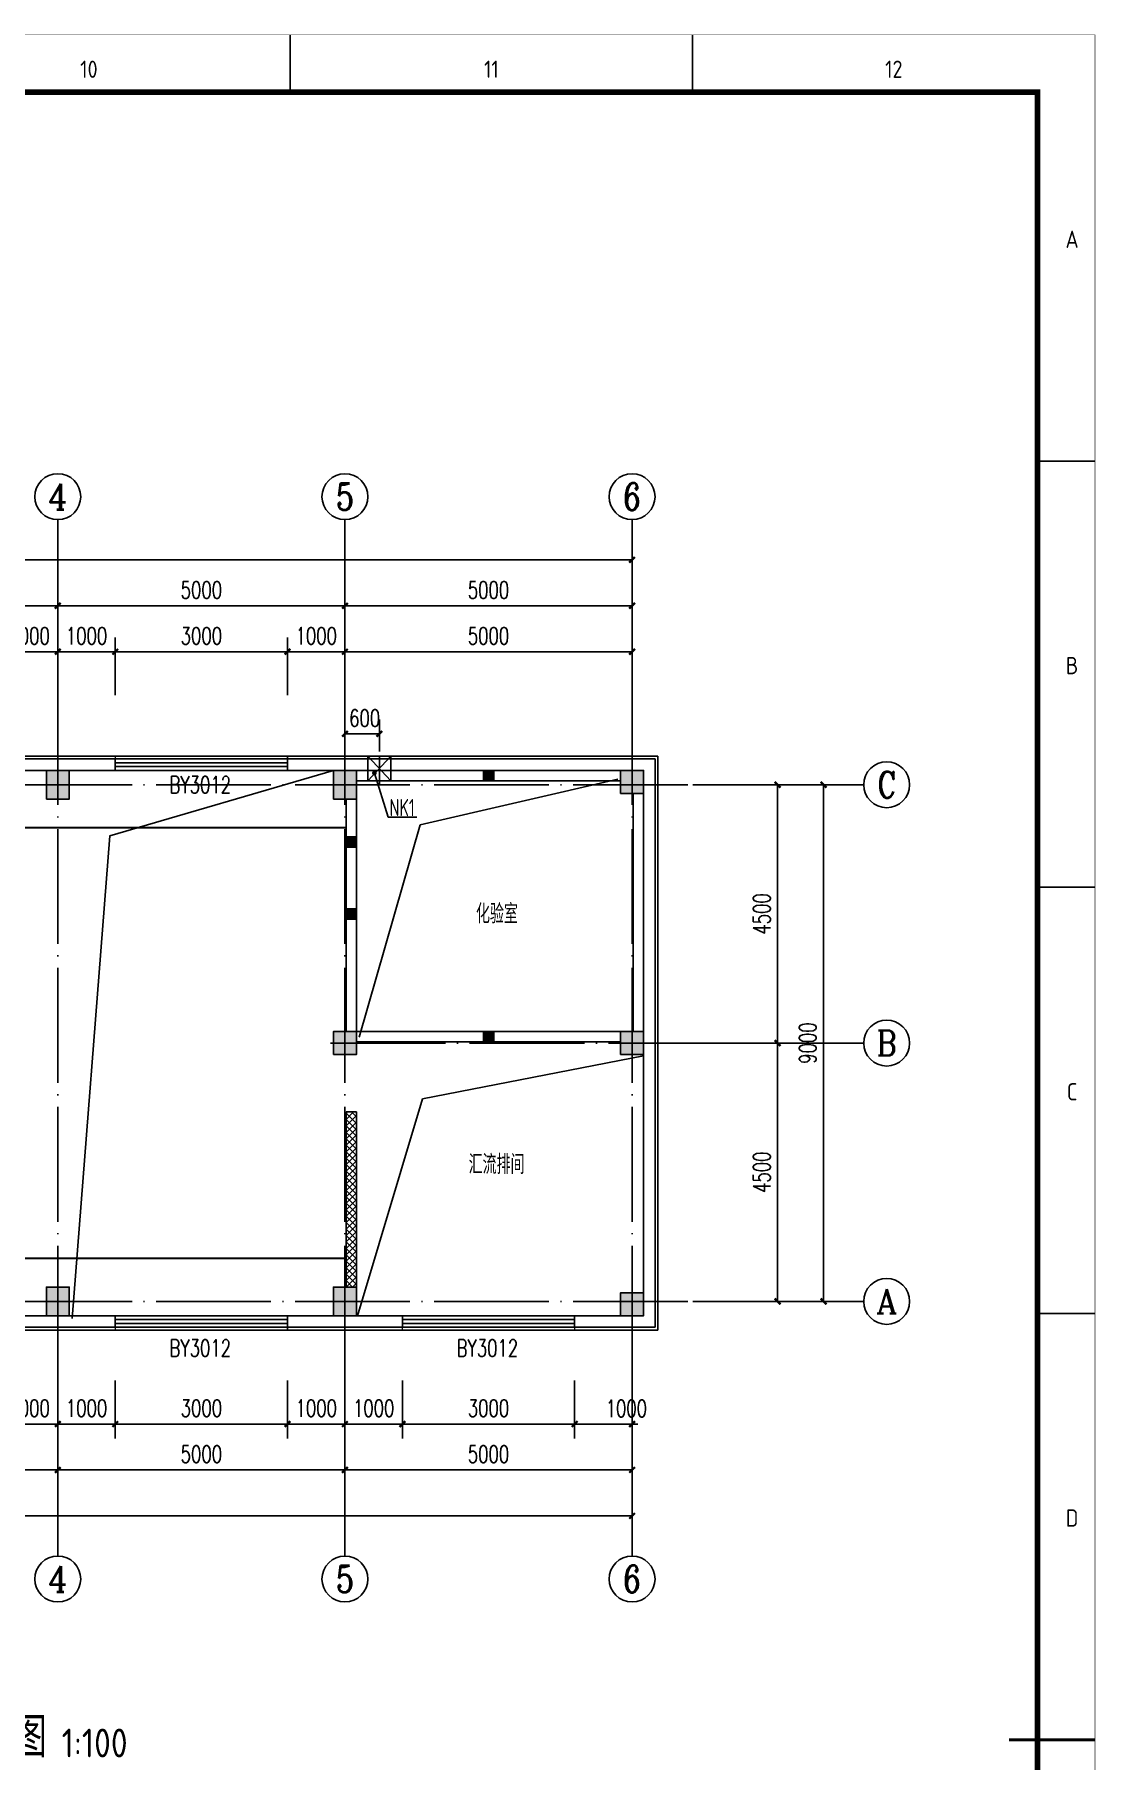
# Model space of a CAD drawing. Extents: x 170390 to 475615, y -37034 to 38097.
# Drawn here: x 357282 to 375775, y -1593 to 28473 of the extents above; entities that cross this region are included whole.
import ezdxf
from ezdxf.enums import TextEntityAlignment as Align

# ---------------------------------------------------------------- set-up
doc = ezdxf.new("R2010")
doc.units = 0
doc.header["$LTSCALE"] = 1000
doc.header["$MEASUREMENT"] = 0
doc.linetypes.add('DASH', pattern=[0.35, 0.25, -0.1])
doc.linetypes.add('DOTE', pattern=[2.42, 2, -0.2, 0.02, -0.2])
doc.layers.get('0').update_dxf_attribs({"color": 8})
doc.layers.get('Defpoints').update_dxf_attribs({"color": 8})
for name, color, linetype in [('AXIS', 8, 'Continuous'), ('AXIS_TEXT', 8, 'Continuous'), ('COLUMN', 8, 'Continuous'), ('DIM_LEAD', 8, 'Continuous'), ('DIM_SYMB', 8, 'Continuous'), ('DOTE', 8, 'DOTE'), ('PUB_DIM', 8, 'Continuous'), ('PUB_HATCH', 8, 'Continuous'), ('PUB_TEXT', 8, 'Continuous'), ('WALL', 8, 'Continuous'), ('WINDOW', 8, 'Continuous'), ('WINDOW_TEXT', 8, 'Continuous'), ('轻质板', 8, 'Continuous')]:
    doc.layers.add(name, color=color, linetype=linetype)
doc.styles.add('_HZTXT', font='txt.shx', dxfattribs={"width": 0.8, "bigfont": 'HZTXT.shx'})
doc.styles.add('_TCH_AXIS', font='COMPLEX.shx', dxfattribs={"bigfont": 'dxt.shx'})
doc.styles.add('_TCH_DIM_T3', font='SIMPLEX', dxfattribs={"width": 0.705882, "bigfont": 'GBCBIG'})
doc.styles.add('_TCH_WINDOW', font='SIMPLEX', dxfattribs={"bigfont": 'GBCBIG'})
doc.styles.add('COMPLEX', font='COMPLEX')
doc.styles.get("Standard").update_dxf_attribs({"font": 'GBENOR', "bigfont": 'GBCBIG'})
doc.styles.add('TSSD_Rein', font='Tssdeng.shx', dxfattribs={"width": 0.7, "bigfont": 'tssdchn.shx'})
doc.dimstyles.new('_TCH_ARCH&&100', dxfattribs={"dimtxt": 297.5, "dimasz": 100, "dimexe": 250, "dimexo": 300, "dimgap": 126.25, "dimtad": 1, "dimdec": 0, "dimzin": 0, "dimdsep": 46, "dimtxsty": '_TCH_DIM_T3', "dimblk": 'ARCHTICK', "dimcen": 0.09, "dimclrt": 7, "dimazin": 2, "dimtfac": 1, "dimtdec": 0, "dimtix": 1, "dimtmove": 2, "dimatfit": 3, "dimldrblk": 'ARCHTICK', "dimfxl": 0, "dimtolj": 1, "dimtzin": 0, "dimarcsym": 0})

# ---------------------------------------------------------------- blocks, each defined once
blk = doc.blocks.new('GEDI_WK_A1')
at = {"color": 3}
for p, q in [((700.83, 584), (700.83, 594)), ((770.92, 584), (770.92, 594)), ((831, 519.75), (841, 519.75)), ((831, 445.5), (841, 445.5)), ((831, 371.25), (841, 371.25)), ((831, 297), (841, 297))]:
    blk.add_line(p, q, dxfattribs=at)
for points, const_width in [([(0, 0), (841, 0), (841, 594), (0, 594)], 0.1), ([(25, 10), (831, 10), (831, 584), (25, 584)], 1)]:
    blk.add_lwpolyline(points, close=True, dxfattribs=dict(at, const_width=const_width))
at = {"color": 3, "const_width": 0.5}
blk.add_lwpolyline([(826, 297), (841, 297)], dxfattribs=at)
at = {"color": 3}
for s, p in [('10', (665.79, 588)), ('11', (735.88, 588)), ('12', (805.96, 588))]:
    blk.add_text(s, height=3, dxfattribs=at).set_placement(p, align=Align.MIDDLE)
for s, p in [('A', (837, 556.88)), ('B', (837, 482.62)), ('C', (837, 408.38)), ('D', (837, 334.12))]:
    blk.add_text(s, height=3, dxfattribs=at).set_placement(p, align=Align.CENTER)
blk = doc.blocks.new('_ArchTick')
at = {"color": 0, "linetype": 'ByBlock', "const_width": 0.4}
blk.add_lwpolyline([(-0.5, -0.5), (0.5, 0.5)], dxfattribs=at)
blk = doc.blocks.new('*D30')
at = {"layer": 'Defpoints', "color": 0, "transparency": 16777216}
for p in [(363288, 16291), (362688, 15685), (363288, 15685)]:
    blk.add_point(p, dxfattribs=at)
at = {"layer": 'PUB_DIM', "color": 0, "lineweight": -2, "transparency": 16777216}
for p, q in [((362688, 15985), (362688, 16541)), ((363288, 15985), (363288, 16541)), ((362688, 16291), (363288, 16291))]:
    blk.add_line(p, q, dxfattribs=at)
at = {"layer": 'PUB_DIM', "color": 0, "lineweight": -2, "transparency": 16777216, "xscale": 100, "yscale": 100, "zscale": 100, "rotation": 180}
blk.add_blockref('_ArchTick', (362688, 16291), dxfattribs=at)
at = {"layer": 'PUB_DIM', "color": 0, "lineweight": -2, "transparency": 16777216, "xscale": 100, "yscale": 100, "zscale": 100}
blk.add_blockref('_ArchTick', (363288, 16291), dxfattribs=at)
at = {"layer": 'PUB_DIM', "color": 7, "transparency": 16777216, "insert": (363031, 16566), "char_height": 297.5, "attachment_point": 5, "style": '_TCH_DIM_T3'}
blk.add_mtext('\\A1;600', dxfattribs=at)
blk = doc.blocks.new('*D126')
at = {"layer": 'Defpoints', "color": 0, "transparency": 16777216}
for p in [(357688, 17722), (356688, 16662), (357688, 16662)]:
    blk.add_point(p, dxfattribs=at)
at = {"layer": 'PUB_DIM', "color": 0, "lineweight": -2, "transparency": 16777216}
for p, q in [((356688, 16962), (356688, 17972)), ((357688, 16962), (357688, 17972)), ((356688, 17722), (357688, 17722))]:
    blk.add_line(p, q, dxfattribs=at)
at = {"layer": 'PUB_DIM', "color": 0, "lineweight": -2, "transparency": 16777216, "xscale": 100, "yscale": 100, "zscale": 100, "rotation": 180}
blk.add_blockref('_ArchTick', (356688, 17722), dxfattribs=at)
at = {"layer": 'PUB_DIM', "color": 0, "lineweight": -2, "transparency": 16777216, "xscale": 100, "yscale": 100, "zscale": 100}
blk.add_blockref('_ArchTick', (357688, 17722), dxfattribs=at)
at = {"layer": 'PUB_DIM', "color": 7, "transparency": 16777216, "insert": (357188, 17997), "char_height": 297.5, "attachment_point": 5, "style": '_TCH_DIM_T3'}
blk.add_mtext('\\A1;1000', dxfattribs=at)
blk = doc.blocks.new('*D127')
at = {"layer": 'Defpoints', "color": 0, "transparency": 16777216}
for p in [(358688, 17722), (357688, 16662), (358688, 16662)]:
    blk.add_point(p, dxfattribs=at)
at = {"layer": 'PUB_DIM', "color": 0, "lineweight": -2, "transparency": 16777216}
for p, q in [((357688, 16962), (357688, 17972)), ((358688, 16962), (358688, 17972)), ((357688, 17722), (358688, 17722))]:
    blk.add_line(p, q, dxfattribs=at)
at = {"layer": 'PUB_DIM', "color": 0, "lineweight": -2, "transparency": 16777216, "xscale": 100, "yscale": 100, "zscale": 100, "rotation": 180}
blk.add_blockref('_ArchTick', (357688, 17722), dxfattribs=at)
at = {"layer": 'PUB_DIM', "color": 0, "lineweight": -2, "transparency": 16777216, "xscale": 100, "yscale": 100, "zscale": 100}
blk.add_blockref('_ArchTick', (358688, 17722), dxfattribs=at)
at = {"layer": 'PUB_DIM', "color": 7, "transparency": 16777216, "insert": (358188, 17997), "char_height": 297.5, "attachment_point": 5, "style": '_TCH_DIM_T3'}
blk.add_mtext('\\A1;1000', dxfattribs=at)
blk = doc.blocks.new('*D128')
at = {"layer": 'Defpoints', "color": 0, "transparency": 16777216}
for p in [(361688, 17722), (358688, 16662), (361688, 16662)]:
    blk.add_point(p, dxfattribs=at)
at = {"layer": 'PUB_DIM', "color": 0, "lineweight": -2, "transparency": 16777216}
for p, q in [((358688, 16962), (358688, 17972)), ((361688, 16962), (361688, 17972)), ((358688, 17722), (361688, 17722))]:
    blk.add_line(p, q, dxfattribs=at)
at = {"layer": 'PUB_DIM', "color": 0, "lineweight": -2, "transparency": 16777216, "xscale": 100, "yscale": 100, "zscale": 100, "rotation": 180}
blk.add_blockref('_ArchTick', (358688, 17722), dxfattribs=at)
at = {"layer": 'PUB_DIM', "color": 0, "lineweight": -2, "transparency": 16777216, "xscale": 100, "yscale": 100, "zscale": 100}
blk.add_blockref('_ArchTick', (361688, 17722), dxfattribs=at)
at = {"layer": 'PUB_DIM', "color": 7, "transparency": 16777216, "insert": (360188, 17997), "char_height": 297.5, "attachment_point": 5, "style": '_TCH_DIM_T3'}
blk.add_mtext('\\A1;3000', dxfattribs=at)
blk = doc.blocks.new('*D129')
at = {"layer": 'Defpoints', "color": 0, "transparency": 16777216}
for p in [(362688, 17722), (361688, 16662), (362688, 16662)]:
    blk.add_point(p, dxfattribs=at)
at = {"layer": 'PUB_DIM', "color": 0, "lineweight": -2, "transparency": 16777216}
for p, q in [((361688, 16962), (361688, 17972)), ((362688, 16962), (362688, 17972)), ((361688, 17722), (362688, 17722))]:
    blk.add_line(p, q, dxfattribs=at)
at = {"layer": 'PUB_DIM', "color": 0, "lineweight": -2, "transparency": 16777216, "xscale": 100, "yscale": 100, "zscale": 100, "rotation": 180}
blk.add_blockref('_ArchTick', (361688, 17722), dxfattribs=at)
at = {"layer": 'PUB_DIM', "color": 0, "lineweight": -2, "transparency": 16777216, "xscale": 100, "yscale": 100, "zscale": 100}
blk.add_blockref('_ArchTick', (362688, 17722), dxfattribs=at)
at = {"layer": 'PUB_DIM', "color": 7, "transparency": 16777216, "insert": (362188, 17997), "char_height": 297.5, "attachment_point": 5, "style": '_TCH_DIM_T3'}
blk.add_mtext('\\A1;1000', dxfattribs=at)
blk = doc.blocks.new('*D130')
at = {"layer": 'Defpoints', "color": 0, "transparency": 16777216}
for p in [(367688, 17722), (362688, 16662), (367688, 16662)]:
    blk.add_point(p, dxfattribs=at)
at = {"layer": 'PUB_DIM', "color": 0, "lineweight": -2, "transparency": 16777216}
for p, q in [((362688, 16962), (362688, 17972)), ((367688, 16962), (367688, 17972)), ((362688, 17722), (367688, 17722))]:
    blk.add_line(p, q, dxfattribs=at)
at = {"layer": 'PUB_DIM', "color": 0, "lineweight": -2, "transparency": 16777216, "xscale": 100, "yscale": 100, "zscale": 100, "rotation": 180}
blk.add_blockref('_ArchTick', (362688, 17722), dxfattribs=at)
at = {"layer": 'PUB_DIM', "color": 0, "lineweight": -2, "transparency": 16777216, "xscale": 100, "yscale": 100, "zscale": 100}
blk.add_blockref('_ArchTick', (367688, 17722), dxfattribs=at)
at = {"layer": 'PUB_DIM', "color": 7, "transparency": 16777216, "insert": (365188, 17997), "char_height": 297.5, "attachment_point": 5, "style": '_TCH_DIM_T3'}
blk.add_mtext('\\A1;5000', dxfattribs=at)
blk = doc.blocks.new('*D137')
at = {"layer": 'Defpoints', "color": 0, "transparency": 16777216}
for p in [(356688, 5328), (357688, 5328), (357688, 4268)]:
    blk.add_point(p, dxfattribs=at)
at = {"layer": 'PUB_DIM', "color": 0, "lineweight": -2, "transparency": 16777216}
for p, q in [((356688, 5028), (356688, 4018)), ((357688, 5028), (357688, 4018)), ((356688, 4268), (357688, 4268))]:
    blk.add_line(p, q, dxfattribs=at)
at = {"layer": 'PUB_DIM', "color": 0, "lineweight": -2, "transparency": 16777216, "xscale": 100, "yscale": 100, "zscale": 100, "rotation": 180}
blk.add_blockref('_ArchTick', (356688, 4268), dxfattribs=at)
at = {"layer": 'PUB_DIM', "color": 0, "lineweight": -2, "transparency": 16777216, "xscale": 100, "yscale": 100, "zscale": 100}
blk.add_blockref('_ArchTick', (357688, 4268), dxfattribs=at)
at = {"layer": 'PUB_DIM', "color": 7, "transparency": 16777216, "insert": (357188, 4543), "char_height": 297.5, "attachment_point": 5, "style": '_TCH_DIM_T3'}
blk.add_mtext('\\A1;1000', dxfattribs=at)
blk = doc.blocks.new('*D138')
at = {"layer": 'Defpoints', "color": 0, "transparency": 16777216}
for p in [(357688, 5328), (358688, 5328), (358688, 4268)]:
    blk.add_point(p, dxfattribs=at)
at = {"layer": 'PUB_DIM', "color": 0, "lineweight": -2, "transparency": 16777216}
for p, q in [((357688, 5028), (357688, 4018)), ((358688, 5028), (358688, 4018)), ((357688, 4268), (358688, 4268))]:
    blk.add_line(p, q, dxfattribs=at)
at = {"layer": 'PUB_DIM', "color": 0, "lineweight": -2, "transparency": 16777216, "xscale": 100, "yscale": 100, "zscale": 100, "rotation": 180}
blk.add_blockref('_ArchTick', (357688, 4268), dxfattribs=at)
at = {"layer": 'PUB_DIM', "color": 0, "lineweight": -2, "transparency": 16777216, "xscale": 100, "yscale": 100, "zscale": 100}
blk.add_blockref('_ArchTick', (358688, 4268), dxfattribs=at)
at = {"layer": 'PUB_DIM', "color": 7, "transparency": 16777216, "insert": (358188, 4543), "char_height": 297.5, "attachment_point": 5, "style": '_TCH_DIM_T3'}
blk.add_mtext('\\A1;1000', dxfattribs=at)
blk = doc.blocks.new('*D139')
at = {"layer": 'Defpoints', "color": 0, "transparency": 16777216}
for p in [(358688, 5328), (361688, 5328), (361688, 4268)]:
    blk.add_point(p, dxfattribs=at)
at = {"layer": 'PUB_DIM', "color": 0, "lineweight": -2, "transparency": 16777216}
for p, q in [((358688, 5028), (358688, 4018)), ((361688, 5028), (361688, 4018)), ((358688, 4268), (361688, 4268))]:
    blk.add_line(p, q, dxfattribs=at)
at = {"layer": 'PUB_DIM', "color": 0, "lineweight": -2, "transparency": 16777216, "xscale": 100, "yscale": 100, "zscale": 100, "rotation": 180}
blk.add_blockref('_ArchTick', (358688, 4268), dxfattribs=at)
at = {"layer": 'PUB_DIM', "color": 0, "lineweight": -2, "transparency": 16777216, "xscale": 100, "yscale": 100, "zscale": 100}
blk.add_blockref('_ArchTick', (361688, 4268), dxfattribs=at)
at = {"layer": 'PUB_DIM', "color": 7, "transparency": 16777216, "insert": (360188, 4543), "char_height": 297.5, "attachment_point": 5, "style": '_TCH_DIM_T3'}
blk.add_mtext('\\A1;3000', dxfattribs=at)
blk = doc.blocks.new('*D140')
at = {"layer": 'Defpoints', "color": 0, "transparency": 16777216}
for p in [(361688, 5328), (362688, 5328), (362688, 4268)]:
    blk.add_point(p, dxfattribs=at)
at = {"layer": 'PUB_DIM', "color": 0, "lineweight": -2, "transparency": 16777216}
for p, q in [((361688, 5028), (361688, 4018)), ((362688, 5028), (362688, 4018)), ((361688, 4268), (362688, 4268))]:
    blk.add_line(p, q, dxfattribs=at)
at = {"layer": 'PUB_DIM', "color": 0, "lineweight": -2, "transparency": 16777216, "xscale": 100, "yscale": 100, "zscale": 100, "rotation": 180}
blk.add_blockref('_ArchTick', (361688, 4268), dxfattribs=at)
at = {"layer": 'PUB_DIM', "color": 0, "lineweight": -2, "transparency": 16777216, "xscale": 100, "yscale": 100, "zscale": 100}
blk.add_blockref('_ArchTick', (362688, 4268), dxfattribs=at)
at = {"layer": 'PUB_DIM', "color": 7, "transparency": 16777216, "insert": (362188, 4543), "char_height": 297.5, "attachment_point": 5, "style": '_TCH_DIM_T3'}
blk.add_mtext('\\A1;1000', dxfattribs=at)
blk = doc.blocks.new('*D141')
at = {"layer": 'Defpoints', "color": 0, "transparency": 16777216}
for p in [(362688, 5328), (363688, 5328), (363688, 4268)]:
    blk.add_point(p, dxfattribs=at)
at = {"layer": 'PUB_DIM', "color": 0, "lineweight": -2, "transparency": 16777216}
for p, q in [((362688, 5028), (362688, 4018)), ((363688, 5028), (363688, 4018)), ((362688, 4268), (363688, 4268))]:
    blk.add_line(p, q, dxfattribs=at)
at = {"layer": 'PUB_DIM', "color": 0, "lineweight": -2, "transparency": 16777216, "xscale": 100, "yscale": 100, "zscale": 100, "rotation": 180}
blk.add_blockref('_ArchTick', (362688, 4268), dxfattribs=at)
at = {"layer": 'PUB_DIM', "color": 0, "lineweight": -2, "transparency": 16777216, "xscale": 100, "yscale": 100, "zscale": 100}
blk.add_blockref('_ArchTick', (363688, 4268), dxfattribs=at)
at = {"layer": 'PUB_DIM', "color": 7, "transparency": 16777216, "insert": (363188, 4543), "char_height": 297.5, "attachment_point": 5, "style": '_TCH_DIM_T3'}
blk.add_mtext('\\A1;1000', dxfattribs=at)
blk = doc.blocks.new('*D142')
at = {"layer": 'Defpoints', "color": 0, "transparency": 16777216}
for p in [(363688, 5328), (366688, 5328), (366688, 4268)]:
    blk.add_point(p, dxfattribs=at)
at = {"layer": 'PUB_DIM', "color": 0, "lineweight": -2, "transparency": 16777216}
for p, q in [((363688, 5028), (363688, 4018)), ((366688, 5028), (366688, 4018)), ((363688, 4268), (366688, 4268))]:
    blk.add_line(p, q, dxfattribs=at)
at = {"layer": 'PUB_DIM', "color": 0, "lineweight": -2, "transparency": 16777216, "xscale": 100, "yscale": 100, "zscale": 100, "rotation": 180}
blk.add_blockref('_ArchTick', (363688, 4268), dxfattribs=at)
at = {"layer": 'PUB_DIM', "color": 0, "lineweight": -2, "transparency": 16777216, "xscale": 100, "yscale": 100, "zscale": 100}
blk.add_blockref('_ArchTick', (366688, 4268), dxfattribs=at)
at = {"layer": 'PUB_DIM', "color": 7, "transparency": 16777216, "insert": (365188, 4543), "char_height": 297.5, "attachment_point": 5, "style": '_TCH_DIM_T3'}
blk.add_mtext('\\A1;3000', dxfattribs=at)
blk = doc.blocks.new('*D143')
at = {"layer": 'Defpoints', "color": 0, "transparency": 16777216}
for p in [(366688, 5328), (367688, 5328), (367688, 4268)]:
    blk.add_point(p, dxfattribs=at)
at = {"layer": 'PUB_DIM', "color": 0, "lineweight": -2, "transparency": 16777216}
for p, q in [((366688, 5028), (366688, 4018)), ((367688, 5028), (367688, 4018)), ((366688, 4268), (366588, 4268)), ((366688, 4268), (367688, 4268)), ((367688, 4268), (367788, 4268))]:
    blk.add_line(p, q, dxfattribs=at)
at = {"layer": 'PUB_DIM', "color": 0, "lineweight": -2, "transparency": 16777216, "xscale": 100, "yscale": 100, "zscale": 100}
blk.add_blockref('_ArchTick', (366688, 4268), dxfattribs=at)
at = {"layer": 'PUB_DIM', "color": 0, "lineweight": -2, "transparency": 16777216, "xscale": 100, "yscale": 100, "zscale": 100, "rotation": 180}
blk.add_blockref('_ArchTick', (367688, 4268), dxfattribs=at)
at = {"layer": 'PUB_DIM', "color": 7, "transparency": 16777216, "insert": (367588, 4539), "char_height": 297.5, "attachment_point": 5, "style": '_TCH_DIM_T3'}
blk.add_mtext('\\A1;1000', dxfattribs=at)
blk = doc.blocks.new('*D145')
at = {"layer": 'AXIS', "color": 0, "lineweight": -2, "transparency": 16777216}
for p, q in [((369044, 10904), (370472, 10904)), ((370222, 6404), (370222, 10904)), ((369044, 6404), (370472, 6404))]:
    blk.add_line(p, q, dxfattribs=at)
at = {"layer": 'Defpoints', "color": 0, "transparency": 16777216}
for p in [(368744, 10904), (370222, 10904), (368744, 6404)]:
    blk.add_point(p, dxfattribs=at)
at = {"layer": 'AXIS', "color": 0, "lineweight": -2, "transparency": 16777216, "xscale": 100, "yscale": 100, "zscale": 100}
for p, rotation in [((370222, 10904), 90), ((370222, 6404), 270)]:
    blk.add_blockref('_ArchTick', p, dxfattribs=dict(at, rotation=rotation))
at = {"layer": 'AXIS', "color": 7, "transparency": 16777216, "insert": (369947, 8654), "char_height": 297.5, "attachment_point": 5, "rotation": 90, "style": '_TCH_DIM_T3'}
blk.add_mtext('\\A1;4500', dxfattribs=at)
blk = doc.blocks.new('*D146')
at = {"layer": 'AXIS', "color": 0, "lineweight": -2, "transparency": 16777216}
for p, q in [((369044, 15404), (370472, 15404)), ((370222, 10904), (370222, 15404)), ((369044, 10904), (370472, 10904))]:
    blk.add_line(p, q, dxfattribs=at)
at = {"layer": 'Defpoints', "color": 0, "transparency": 16777216}
for p in [(368744, 15404), (370222, 15404), (368744, 10904)]:
    blk.add_point(p, dxfattribs=at)
at = {"layer": 'AXIS', "color": 0, "lineweight": -2, "transparency": 16777216, "xscale": 100, "yscale": 100, "zscale": 100}
for p, rotation in [((370222, 15404), 90), ((370222, 10904), 270)]:
    blk.add_blockref('_ArchTick', p, dxfattribs=dict(at, rotation=rotation))
at = {"layer": 'AXIS', "color": 7, "transparency": 16777216, "insert": (369947, 13154), "char_height": 297.5, "attachment_point": 5, "rotation": 90, "style": '_TCH_DIM_T3'}
blk.add_mtext('\\A1;4500', dxfattribs=at)
blk = doc.blocks.new('*D147')
at = {"layer": 'AXIS', "color": 0, "lineweight": -2, "transparency": 16777216}
for p, q in [((369044, 15404), (371272, 15404)), ((371022, 6404), (371022, 15404)), ((369044, 6404), (371272, 6404))]:
    blk.add_line(p, q, dxfattribs=at)
at = {"layer": 'Defpoints', "color": 0, "transparency": 16777216}
for p in [(368744, 15404), (371022, 15404), (368744, 6404)]:
    blk.add_point(p, dxfattribs=at)
at = {"layer": 'AXIS', "color": 0, "lineweight": -2, "transparency": 16777216, "xscale": 100, "yscale": 100, "zscale": 100}
for p, rotation in [((371022, 15404), 90), ((371022, 6404), 270)]:
    blk.add_blockref('_ArchTick', p, dxfattribs=dict(at, rotation=rotation))
at = {"layer": 'AXIS', "color": 7, "transparency": 16777216, "insert": (370747, 10904), "char_height": 297.5, "attachment_point": 5, "rotation": 90, "style": '_TCH_DIM_T3'}
blk.add_mtext('\\A1;9000', dxfattribs=at)
blk = doc.blocks.new('*D150')
at = {"layer": 'AXIS', "color": 0, "lineweight": -2, "transparency": 16777216}
for p, q in [((352688, 16928), (352688, 18772)), ((357688, 16928), (357688, 18772)), ((352688, 18522), (357688, 18522))]:
    blk.add_line(p, q, dxfattribs=at)
at = {"layer": 'Defpoints', "color": 0, "transparency": 16777216}
for p in [(357688, 18522), (352688, 16628), (357688, 16628)]:
    blk.add_point(p, dxfattribs=at)
at = {"layer": 'AXIS', "color": 0, "lineweight": -2, "transparency": 16777216, "xscale": 100, "yscale": 100, "zscale": 100, "rotation": 180}
blk.add_blockref('_ArchTick', (352688, 18522), dxfattribs=at)
at = {"layer": 'AXIS', "color": 0, "lineweight": -2, "transparency": 16777216, "xscale": 100, "yscale": 100, "zscale": 100}
blk.add_blockref('_ArchTick', (357688, 18522), dxfattribs=at)
at = {"layer": 'AXIS', "color": 7, "transparency": 16777216, "insert": (355188, 18797), "char_height": 297.5, "attachment_point": 5, "style": '_TCH_DIM_T3'}
blk.add_mtext('\\A1;5000', dxfattribs=at)
blk = doc.blocks.new('*D151')
at = {"layer": 'AXIS', "color": 0, "lineweight": -2, "transparency": 16777216}
for p, q in [((357688, 16928), (357688, 18772)), ((362688, 16928), (362688, 18772)), ((357688, 18522), (362688, 18522))]:
    blk.add_line(p, q, dxfattribs=at)
at = {"layer": 'Defpoints', "color": 0, "transparency": 16777216}
for p in [(362688, 18522), (357688, 16628), (362688, 16628)]:
    blk.add_point(p, dxfattribs=at)
at = {"layer": 'AXIS', "color": 0, "lineweight": -2, "transparency": 16777216, "xscale": 100, "yscale": 100, "zscale": 100, "rotation": 180}
blk.add_blockref('_ArchTick', (357688, 18522), dxfattribs=at)
at = {"layer": 'AXIS', "color": 0, "lineweight": -2, "transparency": 16777216, "xscale": 100, "yscale": 100, "zscale": 100}
blk.add_blockref('_ArchTick', (362688, 18522), dxfattribs=at)
at = {"layer": 'AXIS', "color": 7, "transparency": 16777216, "insert": (360188, 18797), "char_height": 297.5, "attachment_point": 5, "style": '_TCH_DIM_T3'}
blk.add_mtext('\\A1;5000', dxfattribs=at)
blk = doc.blocks.new('*D152')
at = {"layer": 'AXIS', "color": 0, "lineweight": -2, "transparency": 16777216}
for p, q in [((362688, 16928), (362688, 18772)), ((367688, 16928), (367688, 18772)), ((362688, 18522), (367688, 18522))]:
    blk.add_line(p, q, dxfattribs=at)
at = {"layer": 'Defpoints', "color": 0, "transparency": 16777216}
for p in [(367688, 18522), (362688, 16628), (367688, 16628)]:
    blk.add_point(p, dxfattribs=at)
at = {"layer": 'AXIS', "color": 0, "lineweight": -2, "transparency": 16777216, "xscale": 100, "yscale": 100, "zscale": 100, "rotation": 180}
blk.add_blockref('_ArchTick', (362688, 18522), dxfattribs=at)
at = {"layer": 'AXIS', "color": 0, "lineweight": -2, "transparency": 16777216, "xscale": 100, "yscale": 100, "zscale": 100}
blk.add_blockref('_ArchTick', (367688, 18522), dxfattribs=at)
at = {"layer": 'AXIS', "color": 7, "transparency": 16777216, "insert": (365188, 18797), "char_height": 297.5, "attachment_point": 5, "style": '_TCH_DIM_T3'}
blk.add_mtext('\\A1;5000', dxfattribs=at)
blk = doc.blocks.new('*D153')
at = {"layer": 'AXIS', "color": 0, "lineweight": -2, "transparency": 16777216}
for p, q in [((343188, 16928), (343188, 19572)), ((367688, 16928), (367688, 19572)), ((343188, 19322), (367688, 19322))]:
    blk.add_line(p, q, dxfattribs=at)
at = {"layer": 'Defpoints', "color": 0, "transparency": 16777216}
for p in [(367688, 19322), (343188, 16628), (367688, 16628)]:
    blk.add_point(p, dxfattribs=at)
at = {"layer": 'AXIS', "color": 0, "lineweight": -2, "transparency": 16777216, "xscale": 100, "yscale": 100, "zscale": 100, "rotation": 180}
blk.add_blockref('_ArchTick', (343188, 19322), dxfattribs=at)
at = {"layer": 'AXIS', "color": 0, "lineweight": -2, "transparency": 16777216, "xscale": 100, "yscale": 100, "zscale": 100}
blk.add_blockref('_ArchTick', (367688, 19322), dxfattribs=at)
at = {"layer": 'AXIS', "color": 7, "transparency": 16777216, "insert": (355438, 19597), "char_height": 297.5, "attachment_point": 5, "style": '_TCH_DIM_T3'}
blk.add_mtext('\\A1;24500', dxfattribs=at)
blk = doc.blocks.new('*D156')
at = {"layer": 'AXIS', "color": 0, "lineweight": -2, "transparency": 16777216}
for p, q in [((352688, 5073), (352688, 3218)), ((357688, 5073), (357688, 3218)), ((352688, 3468), (357688, 3468))]:
    blk.add_line(p, q, dxfattribs=at)
at = {"layer": 'Defpoints', "color": 0, "transparency": 16777216}
for p in [(352688, 5373), (357688, 5373), (357688, 3468)]:
    blk.add_point(p, dxfattribs=at)
at = {"layer": 'AXIS', "color": 0, "lineweight": -2, "transparency": 16777216, "xscale": 100, "yscale": 100, "zscale": 100, "rotation": 180}
blk.add_blockref('_ArchTick', (352688, 3468), dxfattribs=at)
at = {"layer": 'AXIS', "color": 0, "lineweight": -2, "transparency": 16777216, "xscale": 100, "yscale": 100, "zscale": 100}
blk.add_blockref('_ArchTick', (357688, 3468), dxfattribs=at)
at = {"layer": 'AXIS', "color": 7, "transparency": 16777216, "insert": (355188, 3743), "char_height": 297.5, "attachment_point": 5, "style": '_TCH_DIM_T3'}
blk.add_mtext('\\A1;5000', dxfattribs=at)
blk = doc.blocks.new('*D157')
at = {"layer": 'AXIS', "color": 0, "lineweight": -2, "transparency": 16777216}
for p, q in [((357688, 5073), (357688, 3218)), ((362688, 5073), (362688, 3218)), ((357688, 3468), (362688, 3468))]:
    blk.add_line(p, q, dxfattribs=at)
at = {"layer": 'Defpoints', "color": 0, "transparency": 16777216}
for p in [(357688, 5373), (362688, 5373), (362688, 3468)]:
    blk.add_point(p, dxfattribs=at)
at = {"layer": 'AXIS', "color": 0, "lineweight": -2, "transparency": 16777216, "xscale": 100, "yscale": 100, "zscale": 100, "rotation": 180}
blk.add_blockref('_ArchTick', (357688, 3468), dxfattribs=at)
at = {"layer": 'AXIS', "color": 0, "lineweight": -2, "transparency": 16777216, "xscale": 100, "yscale": 100, "zscale": 100}
blk.add_blockref('_ArchTick', (362688, 3468), dxfattribs=at)
at = {"layer": 'AXIS', "color": 7, "transparency": 16777216, "insert": (360188, 3743), "char_height": 297.5, "attachment_point": 5, "style": '_TCH_DIM_T3'}
blk.add_mtext('\\A1;5000', dxfattribs=at)
blk = doc.blocks.new('*D158')
at = {"layer": 'AXIS', "color": 0, "lineweight": -2, "transparency": 16777216}
for p, q in [((362688, 5073), (362688, 3218)), ((367688, 5073), (367688, 3218)), ((362688, 3468), (367688, 3468))]:
    blk.add_line(p, q, dxfattribs=at)
at = {"layer": 'Defpoints', "color": 0, "transparency": 16777216}
for p in [(362688, 5373), (367688, 5373), (367688, 3468)]:
    blk.add_point(p, dxfattribs=at)
at = {"layer": 'AXIS', "color": 0, "lineweight": -2, "transparency": 16777216, "xscale": 100, "yscale": 100, "zscale": 100, "rotation": 180}
blk.add_blockref('_ArchTick', (362688, 3468), dxfattribs=at)
at = {"layer": 'AXIS', "color": 0, "lineweight": -2, "transparency": 16777216, "xscale": 100, "yscale": 100, "zscale": 100}
blk.add_blockref('_ArchTick', (367688, 3468), dxfattribs=at)
at = {"layer": 'AXIS', "color": 7, "transparency": 16777216, "insert": (365188, 3743), "char_height": 297.5, "attachment_point": 5, "style": '_TCH_DIM_T3'}
blk.add_mtext('\\A1;5000', dxfattribs=at)
blk = doc.blocks.new('*D159')
at = {"layer": 'AXIS', "color": 0, "lineweight": -2, "transparency": 16777216}
for p, q in [((343188, 5073), (343188, 2418)), ((367688, 5073), (367688, 2418)), ((343188, 2668), (367688, 2668))]:
    blk.add_line(p, q, dxfattribs=at)
at = {"layer": 'Defpoints', "color": 0, "transparency": 16777216}
for p in [(343188, 5373), (367688, 5373), (367688, 2668)]:
    blk.add_point(p, dxfattribs=at)
at = {"layer": 'AXIS', "color": 0, "lineweight": -2, "transparency": 16777216, "xscale": 100, "yscale": 100, "zscale": 100, "rotation": 180}
blk.add_blockref('_ArchTick', (343188, 2668), dxfattribs=at)
at = {"layer": 'AXIS', "color": 0, "lineweight": -2, "transparency": 16777216, "xscale": 100, "yscale": 100, "zscale": 100}
blk.add_blockref('_ArchTick', (367688, 2668), dxfattribs=at)
at = {"layer": 'AXIS', "color": 7, "transparency": 16777216, "insert": (355438, 2943), "char_height": 297.5, "attachment_point": 5, "style": '_TCH_DIM_T3'}
blk.add_mtext('\\A1;24500', dxfattribs=at)
blk = doc.blocks.new('_FZH')
blk.add_lwpolyline([(-0.5, -0.5), (0.5, -0.5), (0.5, 0.5), (-0.5, 0.5)], close=True)
at = {"layer": 'PUB_HATCH'}
blk.add_solid([(-0.5, -0.5), (0.5, -0.5), (-0.5, 0.5), (0.5, 0.5)], dxfattribs=at)
blk = doc.blocks.new('_AXISO')
blk.add_circle((0, 0), 0.5)
at = {"layer": 'AXIS_TEXT', "style": 'COMPLEX', "width": 1.041667}
blk.add_attdef('A', text='', height=0.56, dxfattribs=at).set_placement((-0.25, -0.28), (0.25, -0.28), align=Align.FIT)

msp = doc.modelspace()

# ---------------------------------------------------------------- hatches: boundary and pattern name
at = {"layer": 'WALL'}
h = msp.add_hatch(dxfattribs=at)
h.set_pattern_fill('ANSI37', color=245, scale=50, style=0)
h.set_pattern_definition([(45, (362707.84, 6654.36), (-56.1266, 56.1266), []), (135, (362707.84, 6654.36), (-56.1266, -56.1266), [])])
h.paths.add_polyline_path([(362887.8, 9704.4), (362707.8, 9704.4), (362707.8, 6654.4), (362887.8, 6654.4)])

# ---------------------------------------------------------------- linework, layer by layer
at = {"color": 6}
for p, q in [((363087.8, 15474.4), (363487.8, 15904.4)), ((363087.8, 15904.4), (363487.8, 15474.4))]:
    msp.add_line(p, q, dxfattribs=at)
at = {"color": 253}
for points in [[(357937.8, 6104.4), (358590.8, 14513.9), (362487.8, 15654.4)], [(362937.8, 11004.4), (364000.5, 14705), (367437.8, 15504.4)], [(362907.9, 6154.4), (364039.5, 9931.2), (367887.8, 10683.7)]]:
    msp.add_lwpolyline(points, dxfattribs=at)
at = {"color": 6}
for points in [[(363087.8, 15474.4), (363087.8, 15904.4), (363487.8, 15904.4), (363487.8, 15474.4), (363087.8, 15474.4)], [(363287.8, 15401.4), (363287.8, 15904.4)]]:
    msp.add_lwpolyline(points, dxfattribs=at)
at = {"color": 5, "linetype": 'DASH', "ltscale": 2, "const_width": 35}
for points in [[(343187.8, 14654.4), (362697.8, 14654.4)], [(343187.8, 7154.4), (362687.8, 7154.4)]]:
    msp.add_lwpolyline(points, dxfattribs=at)
at = {"layer": 'AXIS'}
for p, q in [((357687.8, 16628.2), (357687.8, 20022.1)), ((362687.8, 16628.2), (362687.8, 20022.1)), ((367687.8, 16628.2), (367687.8, 20022.1)), ((368743.7, 15404.4), (371721.7, 15404.4)), ((368743.7, 10904.4), (371721.7, 10904.4)), ((368743.7, 6404.4), (371721.7, 6404.4)), ((357687.8, 5372.8), (357687.8, 1968.5)), ((362687.8, 5372.8), (362687.8, 1968.5)), ((367687.8, 5372.8), (367687.8, 1968.5))]:
    msp.add_line(p, q, dxfattribs=at)
at = {"layer": 'DIM_LEAD'}
for p, q in [((363200.2, 15607.1), (363443.2, 14842.3)), ((363443.2, 14842.3), (363939.7, 14842.3))]:
    msp.add_line(p, q, dxfattribs=at)
at = {"layer": 'DIM_LEAD', "const_width": 40}
msp.add_lwpolyline([(363194.2, 15626.2, 1), (363206.3, 15588.1, 1)], format="xyb", close=True, dxfattribs=at)
at = {"layer": 'DOTE'}
for p, q in [((357687.8, 5372.8), (357687.8, 16628.2)), ((362687.8, 5372.8), (362687.8, 16628.2)), ((367687.8, 5372.8), (367687.8, 16628.2)), ((342460, 15404.4), (368743.7, 15404.4)), ((362437.8, 10904.4), (368743.7, 10904.4)), ((342460, 6404.4), (368743.7, 6404.4))]:
    msp.add_line(p, q, dxfattribs=at)
at = {"layer": 'WALL'}
for p, q in [((358687.8, 15654.4), (358687.8, 15854.4)), ((361687.8, 15654.4), (361687.8, 15854.4)), ((362887.8, 15654.4), (365097.8, 15654.4)), ((365277.8, 15654.4), (367487.8, 15654.4)), ((362887.8, 15474.4), (365097.8, 15474.4)), ((365277.8, 15474.4), (367487.8, 15474.4)), ((362707.8, 14494.4), (362707.8, 15154.4)), ((362887.8, 14494.4), (362887.8, 15154.4)), ((367707.8, 15254.4), (367707.8, 11104.4)), ((367887.8, 15254.4), (367887.8, 11104.4)), ((362707.8, 13244.4), (362707.8, 14314.4)), ((362887.8, 13244.4), (362887.8, 14314.4)), ((362707.8, 11104.4), (362707.8, 13064.4)), ((362887.8, 11104.4), (362887.8, 13064.4)), ((362887.8, 11104.4), (365097.8, 11104.4)), ((362887.8, 10924.4), (365097.8, 10924.4)), ((365277.8, 11104.4), (367487.8, 11104.4)), ((365277.8, 10924.4), (367487.8, 10924.4)), ((367887.8, 6504.4), (367887.8, 10704.4)), ((362707.8, 6654.4), (362707.8, 9704.4)), ((362707.8, 9704.4), (362887.8, 9704.4)), ((362887.8, 6654.4), (362887.8, 9704.4)), ((358687.8, 5954.4), (358687.8, 6154.4)), ((361687.8, 5954.4), (361687.8, 6154.4)), ((362887.8, 6154.4), (363687.8, 6154.4)), ((363687.8, 5954.4), (363687.8, 6154.4)), ((366687.8, 6154.4), (367487.8, 6154.4)), ((366687.8, 5954.4), (366687.8, 6154.4))]:
    msp.add_line(p, q, dxfattribs=at)
for points in [[(358687.8, 15654.4), (356687.8, 15654.4)], [(362487.8, 15654.4), (361687.8, 15654.4)], [(356687.8, 6154.4), (358687.8, 6154.4)], [(361687.8, 6154.4), (362487.8, 6154.4)]]:
    msp.add_lwpolyline(points, dxfattribs=at)
at = {"layer": 'WALL', "const_width": 25}
for points in [[(358537.8, 15904.4), (358687.8, 15904.4), (358687.8, 15654.4), (358537.8, 15654.4)], [(361837.8, 15904.4), (361687.8, 15904.4), (361687.8, 15654.4), (361837.8, 15654.4)], [(358537.8, 5904.4), (358687.8, 5904.4), (358687.8, 6154.4), (358537.8, 6154.4)], [(361837.8, 5904.4), (361687.8, 5904.4), (361687.8, 6154.4), (361837.8, 6154.4)], [(363537.8, 5904.4), (363687.8, 5904.4), (363687.8, 6154.4), (363537.8, 6154.4)], [(366837.8, 5904.4), (366687.8, 5904.4), (366687.8, 6154.4), (366837.8, 6154.4)]]:
    msp.add_lwpolyline(points, dxfattribs=at)
at = {"layer": 'WINDOW'}
for p, q in [((358687.8, 15854.4), (361687.8, 15854.4)), ((358687.8, 15787.7), (361687.8, 15787.7)), ((358687.8, 15721), (361687.8, 15721)), ((358687.8, 15654.4), (361687.8, 15654.4)), ((358687.8, 6154.4), (361687.8, 6154.4)), ((358687.8, 6087.7), (361687.8, 6087.7)), ((358687.8, 6021), (361687.8, 6021)), ((363687.8, 6154.4), (366687.8, 6154.4)), ((363687.8, 6087.7), (366687.8, 6087.7)), ((363687.8, 6021), (366687.8, 6021)), ((358687.8, 5954.4), (361687.8, 5954.4)), ((363687.8, 5954.4), (366687.8, 5954.4))]:
    msp.add_line(p, q, dxfattribs=at)
at = {"layer": '轻质板'}
for p, q in [((368137.8, 15904.4), (342737.8, 15904.4)), ((368087.8, 15854.4), (342787.8, 15854.4)), ((368087.8, 14904.4), (368087.8, 15854.4)), ((368137.8, 14904.4), (368137.8, 15904.4)), ((368087.8, 5954.4), (368087.8, 6904.4)), ((368137.8, 5904.4), (368137.8, 6904.4)), ((342737.8, 5904.4), (368137.8, 5904.4)), ((342787.8, 5954.4), (368087.8, 5954.4))]:
    msp.add_line(p, q, dxfattribs=at)
for points in [[(368087.8, 6404.4), (368087.8, 15404.4)], [(368137.8, 6404.4), (368137.8, 15404.4)]]:
    msp.add_lwpolyline(points, dxfattribs=at)

# ---------------------------------------------------------------- block references
at = {"xscale": 100, "yscale": 100, "zscale": 100}
msp.add_blockref('GEDI_WK_A1', (291650.1, -30931.7), dxfattribs=at)
at = {"layer": 'AXIS'}
ref = msp.add_blockref('_AXISO', (357687.8, 20422.1), dxfattribs=dict(at, xscale=800, yscale=800, zscale=800))
ref.add_attrib('A', '4', dxfattribs={"layer": 'AXIS_TEXT', "height": 445.4, "style": '_TCH_AXIS'}).set_placement((357518.1, 20199.4), (357857.5, 20199.4), align=Align.FIT)
ref = msp.add_blockref('_AXISO', (362687.8, 20422.1), dxfattribs=dict(at, xscale=800, yscale=800, zscale=800))
ref.add_attrib('A', '5', dxfattribs={"layer": 'AXIS_TEXT', "height": 465.9, "style": '_TCH_AXIS'}).set_placement((362532.5, 20189.1), (362843.2, 20189.1), align=Align.FIT)
ref = msp.add_blockref('_AXISO', (367687.8, 20422.1), dxfattribs=dict(at, xscale=800, yscale=800, zscale=800))
ref.add_attrib('A', '6', dxfattribs={"layer": 'AXIS_TEXT', "height": 465.9, "style": '_TCH_AXIS'}).set_placement((367532.5, 20189.1), (367843.2, 20189.1), align=Align.FIT)
ref = msp.add_blockref('_AXISO', (372121.7, 15404.4), dxfattribs=dict(at, xscale=800, yscale=800, zscale=800))
ref.add_attrib('A', 'C', dxfattribs={"layer": 'AXIS_TEXT', "height": 455.7, "style": '_TCH_AXIS'}).set_placement((371959, 15176.5), (372284.5, 15176.5), align=Align.FIT)
ref = msp.add_blockref('_AXISO', (372121.7, 10904.4), dxfattribs=dict(at, xscale=800, yscale=800, zscale=800))
ref.add_attrib('A', 'B', dxfattribs={"layer": 'AXIS_TEXT', "height": 435.3, "style": '_TCH_AXIS'}).set_placement((371945.6, 10686.7), (372297.9, 10686.7), align=Align.FIT)
ref = msp.add_blockref('_AXISO', (372121.7, 6404.4), dxfattribs=dict(at, xscale=800, yscale=800, zscale=800))
ref.add_attrib('A', 'A', dxfattribs={"layer": 'AXIS_TEXT', "height": 425.2, "style": '_TCH_AXIS'}).set_placement((371939.5, 6191.8), (372304, 6191.8), align=Align.FIT)
ref = msp.add_blockref('_AXISO', (357687.8, 1568.5), dxfattribs=dict(at, xscale=800, yscale=800, zscale=800))
ref.add_attrib('A', '4', dxfattribs={"layer": 'AXIS_TEXT', "height": 445.4, "style": '_TCH_AXIS'}).set_placement((357518.1, 1345.8), (357857.5, 1345.8), align=Align.FIT)
ref = msp.add_blockref('_AXISO', (362687.8, 1568.5), dxfattribs=dict(at, xscale=800, yscale=800, zscale=800))
ref.add_attrib('A', '5', dxfattribs={"layer": 'AXIS_TEXT', "height": 465.9, "style": '_TCH_AXIS'}).set_placement((362532.5, 1335.5), (362843.2, 1335.5), align=Align.FIT)
ref = msp.add_blockref('_AXISO', (367687.8, 1568.5), dxfattribs=dict(at, xscale=800, yscale=800, zscale=800))
ref.add_attrib('A', '6', dxfattribs={"layer": 'AXIS_TEXT', "height": 465.9, "style": '_TCH_AXIS'}).set_placement((367532.5, 1335.5), (367843.2, 1335.5), align=Align.FIT)
at = {"layer": 'COLUMN'}
for p, xscale, yscale, zscale in [((357687.8, 15404.4), 400, 500, 500), ((362687.8, 15404.4), 400, 500, 500), ((365187.8, 15564.4), 180, 180, 180), ((367687.8, 15454.4), 400, 400, 400), ((362797.8, 14404.4), 180, 180, 180), ((362797.8, 13154.4), 180, 180, 180), ((362687.8, 10904.4), 400, 400, 400), ((365187.8, 11014.4), 180, 180, 180), ((367687.8, 10904.4), 400, 400, 400), ((357687.8, 6404.4), 400, 500, 500), ((362687.8, 6404.4), 400, 500, 500), ((367687.8, 6354.4), 400, 400, 400)]:
    msp.add_blockref('_FZH', p, dxfattribs=dict(at, xscale=xscale, yscale=yscale, zscale=zscale))

# ---------------------------------------------------------------- texts
at = {"layer": 'DIM_SYMB', "color": 7, "style": '_HZTXT', "width": 0.8}
msp.add_text('百叶窗安装定位图', height=700, dxfattribs=at).set_placement((353012.9, -1538.2, 337350.9))
at = {"layer": 'DIM_SYMB', "color": 7}
msp.add_text('1:100', height=500, dxfattribs=at).set_placement((357754.1, -1538.2, 337350.9))
at = {"layer": 'PUB_TEXT', "color": 6, "style": 'TSSD_Rein', "width": 0.7}
msp.add_text('NK1', height=300, dxfattribs=at).set_placement((363464.5, 14855.8))
at = {"layer": 'PUB_TEXT'}
for s, p in [('化验室', (364969.9, 12987.4, 337350.9)), ('汇流排间', (364841.9, 8622.2, 337350.9))]:
    msp.add_text(s, height=337.59, dxfattribs=at).set_placement(p)
at = {"layer": 'WINDOW_TEXT', "style": '_TCH_WINDOW', "width": 0.705882}
for p in [(359632.8, 15255.6), (359632.8, 5442.4), (364632.8, 5442.4)]:
    msp.add_text('BY3012', height=297.5, dxfattribs=at).set_placement(p)

# ---------------------------------------------------------------- dimensions: what is measured, and where the dimension line sits
at = {"layer": 'AXIS'}
for p1, p2, distance, picture, middle in [((343187.8, 16628.2), (367687.8, 16628.2), 2693.9, '*D153', (355437.8, 19597.1)), ((352687.8, 16628.2), (357687.8, 16628.2), 1893.9, '*D150', (355187.8, 18797.1)), ((357687.8, 16628.2), (362687.8, 16628.2), 1893.9, '*D151', (360187.8, 18797.1)), ((362687.8, 16628.2), (367687.8, 16628.2), 1893.9, '*D152', (365187.8, 18797.1)), ((368743.7, 10904.4), (368743.7, 15404.4), -1478.1, '*D146', (369946.7, 13154.4)), ((368743.7, 6404.4), (368743.7, 15404.4), -2278.1, '*D147', (370746.7, 10904.4)), ((368743.7, 6404.4), (368743.7, 10904.4), -1478.1, '*D145', (369946.7, 8654.4)), ((343187.8, 5372.8), (367687.8, 5372.8), -2704.3, '*D159', (355437.8, 2943.5)), ((352687.8, 5372.8), (357687.8, 5372.8), -1904.3, '*D156', (355187.8, 3743.5)), ((357687.8, 5372.8), (362687.8, 5372.8), -1904.3, '*D157', (360187.8, 3743.5)), ((362687.8, 5372.8), (367687.8, 5372.8), -1904.3, '*D158', (365187.8, 3743.5))]:
    dim = msp.add_aligned_dim(p1=p1, p2=p2, distance=distance, dimstyle='_TCH_ARCH&&100', dxfattribs=at)
    dim.commit()
    dim.dimension.update_dxf_attribs({"geometry": picture, "text_midpoint": middle})
at = {"layer": 'PUB_DIM'}
for p1, p2, distance, picture, middle in [((356687.8, 16662.1), (357687.8, 16662.1), 1060, '*D126', (357187.8, 17997.1)), ((357687.8, 16662.1), (358687.8, 16662.1), 1060, '*D127', (358187.8, 17997.1)), ((358687.8, 16662.1), (361687.8, 16662.1), 1060, '*D128', (360187.8, 17997.1)), ((361687.8, 16662.1), (362687.8, 16662.1), 1060, '*D129', (362187.8, 17997.1)), ((362687.8, 16662.1), (367687.8, 16662.1), 1060, '*D130', (365187.8, 17997.1)), ((356687.8, 5328.5), (357687.8, 5328.5), -1060, '*D137', (357187.8, 4543.5)), ((357687.8, 5328.5), (358687.8, 5328.5), -1060, '*D138', (358187.8, 4543.5)), ((358687.8, 5328.5), (361687.8, 5328.5), -1060, '*D139', (360187.8, 4543.5)), ((361687.8, 5328.5), (362687.8, 5328.5), -1060, '*D140', (362187.8, 4543.5)), ((362687.8, 5328.5), (363687.8, 5328.5), -1060, '*D141', (363187.8, 4543.5)), ((363687.8, 5328.5), (366687.8, 5328.5), -1060, '*D142', (365187.8, 4543.5))]:
    dim = msp.add_aligned_dim(p1=p1, p2=p2, distance=distance, dimstyle='_TCH_ARCH&&100', dxfattribs=at)
    dim.commit()
    dim.dimension.update_dxf_attribs({"geometry": picture, "text_midpoint": middle})
for base, p1, p2, angle, picture, middle in [((363287.8, 16291.5), (362687.8, 15684.7), (363287.8, 15684.7), 0, '*D30', (363031.2, 16566.5)), ((367687.8, 4268.5), (366687.8, 5328.5), (367687.8, 5328.5), 360, '*D143', (367587.8, 4539.3))]:
    dim = msp.add_linear_dim(base=base, p1=p1, p2=p2, angle=angle, dimstyle='_TCH_ARCH&&100', dxfattribs=at)
    dim.commit()
    dim.dimension.update_dxf_attribs({"geometry": picture, "text_midpoint": middle, "dimtype": 129})

doc.saveas('drawing.dxf')
